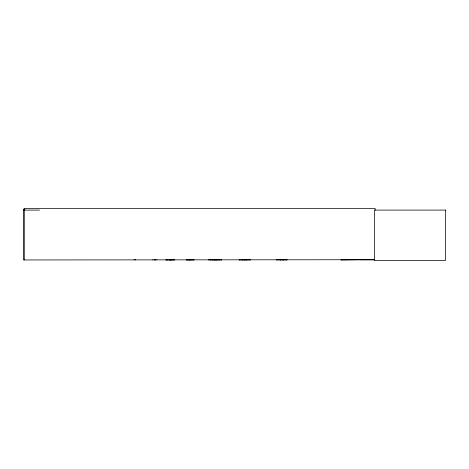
<?xml version="1.0" encoding="UTF-8"?>
<svg xmlns="http://www.w3.org/2000/svg" width="469" height="469" viewBox="0 0 469 469"><rect width="100%" height="100%" fill="white"/><g stroke="black" fill="none" stroke-linecap="round" stroke-linejoin="round"><path stroke-width="0.7" d="M167.21 259.849L167.21 259.539M361.687 259.937L361.693 259.621L341.203 259.621L341.203 259.955L341.256 259.621L341.203 259.937L361.681 259.621L361.687 259.955L361.634 259.621M341.203 259.773L361.693 259.756M165.903 259.955L174.755 259.937L174.749 259.539M172.633 259.89L172.668 259.539M239.167 259.955L250.311 259.914M208.764 259.902L221.55 259.902M276.681 259.902L287.063 259.914M167.116 259.902L167.14 259.574M24.916 209.151L23.45 209.151L23.45 259.955L374.655 259.732M23.45 210.094L39.537 210.094M362.426 259.832L374.655 259.832M194.078 259.937L186.357 259.902M219.773 259.902L219.738 259.574M244.296 259.902L244.261 259.574L244.232 259.955M193.902 259.89L193.867 259.539M192.894 259.89L192.859 259.539M280.099 259.89L280.069 259.539M375.218 210.094L375.218 208.623L24.277 208.623L24.277 259.955M286.887 259.539L286.887 259.955M283.663 259.539L283.663 259.955M283.241 259.433L283.241 259.955M283.006 259.433L283.006 259.955M280.732 259.433L280.732 259.955M280.497 259.433L280.497 259.955M276.845 259.539L276.845 259.955M250.047 259.539L250.047 259.955M246.706 259.433L246.706 259.955M246.506 259.433L246.506 259.955M245.252 259.539L245.252 259.955M242.977 259.433L242.977 259.955M242.772 259.433L242.772 259.955M239.43 259.539L239.43 259.955M221.304 259.539L221.304 259.955M219.703 259.539L219.703 259.955M217.962 259.433L217.962 259.955M217.763 259.433L217.763 259.955M216.526 259.433L216.508 259.955L216.473 259.574M216.338 259.433L216.338 259.955M214.403 259.539L214.403 259.955L214.333 259.539M214.233 259.433L214.233 259.955M214.028 259.433L214.028 259.955M212.398 259.433L212.398 259.955M212.217 259.433L212.217 259.955M210.687 259.539L210.687 259.955M209.033 259.539L209.033 259.955M191.041 259.328L191.041 259.955M190.303 259.433L190.303 259.955M190.074 259.433L190.074 259.955M189.283 259.433L189.283 259.955M189.054 259.433L189.054 259.955M186.304 259.539L186.304 259.955M173.677 259.539L173.677 259.955M171.109 259.433L171.115 259.955M170.956 259.433L170.956 259.955M170.845 259.433L170.857 259.955M170.734 259.433L170.734 259.955M169.919 259.433L169.919 259.955M169.69 259.433L169.69 259.955M166.114 259.539L166.114 259.955M156.898 259.539L156.898 259.955M155.333 259.539L155.333 259.955M154.512 259.539L154.512 259.955M152.917 259.539L152.917 259.955M135.641 259.328L135.641 259.955M134.175 259.328L134.175 259.955M445.55 210.094L374.391 210.094L374.391 260.377L445.55 260.377L445.55 210.094M215.552 259.902L215.517 259.574L215.488 259.955M187.412 259.902L187.383 259.574L187.36 259.955M154.934 259.955L154.934 259.539L154.911 259.955"/></g></svg>
